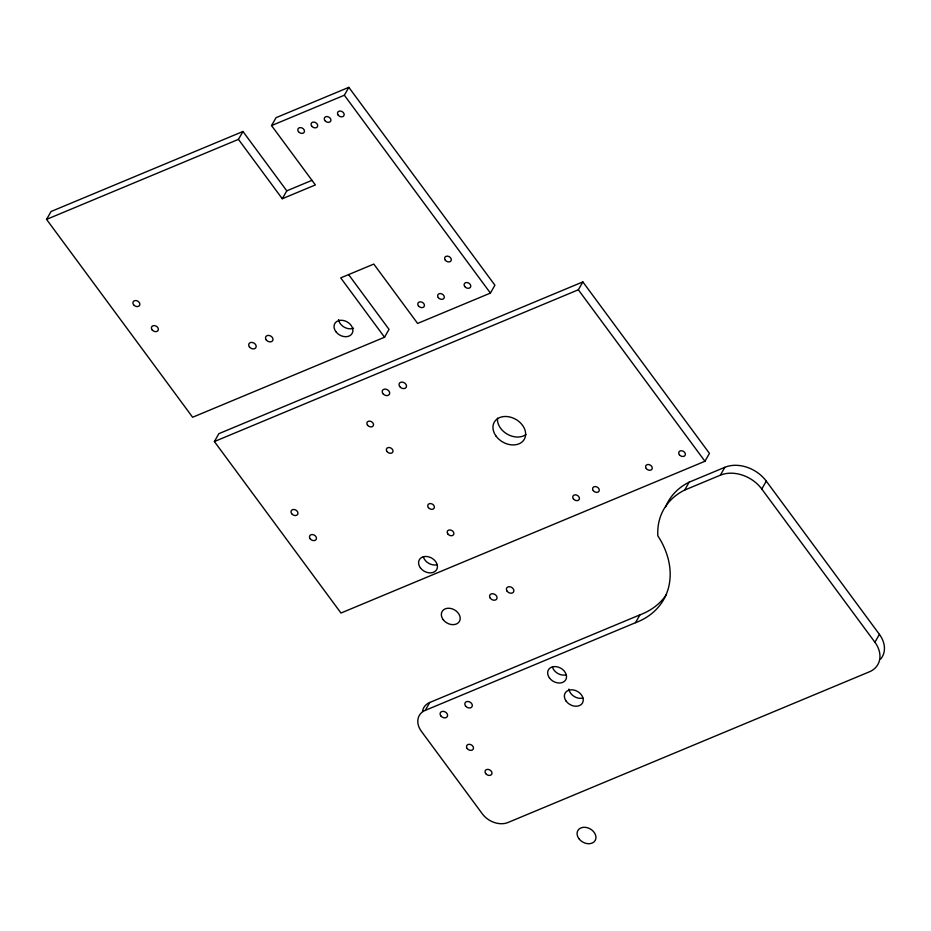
<?xml version="1.0" encoding="UTF-8"?>
<svg xmlns="http://www.w3.org/2000/svg" width="931" height="931" viewBox="0 0 931 931"><rect width="100%" height="100%" fill="white"/><g stroke="black" fill="none" stroke-linecap="round" stroke-linejoin="round"><path stroke-width="1.4" d="M348.648 274.645L389.03 329.353L384.538 337.243L192.624 417.251L46.55 219.39L51.054 211.512L242.956 131.492L286.783 190.843L282.279 198.734L238.452 139.371L242.956 131.492M282.279 198.734L315.365 184.943L271.549 125.58L276.041 117.69L348.834 87.339L494.908 285.2L490.416 293.09L417.623 323.441L373.796 264.078L340.711 277.88L384.538 337.243M271.549 125.58L344.342 95.23L348.834 87.339M214.386 441.55L218.878 433.66L582.841 281.907L709.445 453.385L704.942 461.264L340.979 613.029L214.386 441.55L578.349 289.785L582.841 281.907M665.572 507.058A78.274 59.247 29.7 0 1 689.161 482.177L724.865 467.292A31.305 23.706 29.7 0 1 766.283 481.129L879.399 634.348L874.907 642.239A27.465 20.785 29.7 0 1 869.379 671.821L508.047 822.48A19.411 14.698 29.7 0 1 482.363 813.903L421.359 731.277A19.411 14.698 29.7 0 1 425.269 710.353L429.773 702.474L639.969 614.832A84.023 63.599 29.7 0 0 666.421 594.548M425.269 710.353L635.466 622.711A84.023 63.599 29.7 0 0 657.821 535.767A78.274 59.247 29.7 0 1 684.669 490.067L689.161 482.177M635.466 622.711L639.969 614.832M684.669 490.067L720.361 475.182L724.865 467.292M874.907 642.239L761.779 489.019L766.283 481.129M46.55 219.39L238.452 139.371M286.783 190.843L311.92 180.358M578.349 289.785L704.942 461.264M344.342 95.23L490.416 293.09M353.559 328.189A9.985 7.564 29.7 0 1 338.57 319.554M525.992 434.533A17.282 13.081 29.7 0 1 507.232 434.149A17.282 13.081 29.7 0 1 497.526 418.135M437.081 564.71A9.985 7.564 29.7 0 1 423.326 556.796M422.499 711.156A19.411 14.698 29.7 0 1 429.773 702.474M720.361 475.182A31.305 23.706 29.7 0 1 761.779 489.019M879.399 634.348A27.465 20.785 29.7 0 1 880.703 659.008M566.164 674.847A9.985 7.564 29.7 0 1 552.409 666.922M582.876 698.064A9.985 7.564 29.7 0 1 568.911 689.091M464.755 286.539A3.526 2.665 29.7 0 0 470.492 287.179A3.526 2.665 29.7 0 0 467.071 282.535A3.526 2.665 29.7 0 0 464.755 286.539M335.847 331.657A9.985 7.564 29.7 0 0 352.116 333.473A9.985 7.564 29.7 0 0 342.41 320.334A9.985 7.564 29.7 0 0 335.847 331.657M152.079 329.795A3.689 2.793 29.7 0 0 158.084 330.458A3.689 2.793 29.7 0 0 154.499 325.606A3.689 2.793 29.7 0 0 152.079 329.795M133.575 304.728A3.689 2.793 29.7 0 0 139.58 305.403A3.689 2.793 29.7 0 0 135.996 300.55A3.689 2.793 29.7 0 0 133.575 304.728M249.415 346.914A3.968 3.002 29.7 0 0 255.885 347.624A3.968 3.002 29.7 0 0 252.033 342.41A3.968 3.002 29.7 0 0 249.415 346.914M266.231 339.896A3.968 3.002 29.7 0 0 272.69 340.618A3.968 3.002 29.7 0 0 268.838 335.404A3.968 3.002 29.7 0 0 266.231 339.896M324.919 120.576A3.526 2.665 29.7 0 0 330.656 121.216A3.526 2.665 29.7 0 0 327.235 116.573A3.526 2.665 29.7 0 0 324.919 120.576M338.151 115.06A3.526 2.665 29.7 0 0 343.9 115.7A3.526 2.665 29.7 0 0 340.467 111.057A3.526 2.665 29.7 0 0 338.151 115.06M445.274 260.156A3.526 2.665 29.7 0 0 451.023 260.796A3.526 2.665 29.7 0 0 447.59 256.153A3.526 2.665 29.7 0 0 445.274 260.156M298.444 131.608A3.526 2.665 29.7 0 0 304.193 132.249A3.526 2.665 29.7 0 0 300.771 127.617A3.526 2.665 29.7 0 0 298.444 131.608M311.687 126.092A3.526 2.665 29.7 0 0 317.424 126.732A3.526 2.665 29.7 0 0 314.003 122.101A3.526 2.665 29.7 0 0 311.687 126.092M418.426 305.857A3.526 2.665 29.7 0 0 424.175 306.497A3.526 2.665 29.7 0 0 420.754 301.853A3.526 2.665 29.7 0 0 418.426 305.857M438.28 297.571A3.526 2.665 29.7 0 0 444.029 298.211A3.526 2.665 29.7 0 0 440.607 293.579A3.526 2.665 29.7 0 0 438.28 297.571M428.388 507.581A3.526 2.665 29.7 0 0 434.125 508.221A3.526 2.665 29.7 0 0 430.704 503.578A3.526 2.665 29.7 0 0 428.388 507.581M367.524 425.141A3.526 2.665 29.7 0 0 373.261 425.77A3.526 2.665 29.7 0 0 369.84 421.138A3.526 2.665 29.7 0 0 367.524 425.141M496.13 436.208A17.282 13.081 29.7 0 0 524.269 439.339A17.282 13.081 29.7 0 0 507.488 416.599A17.282 13.081 29.7 0 0 496.13 436.208M420.393 567.84A9.985 7.564 29.7 0 0 436.662 569.644A9.985 7.564 29.7 0 0 426.957 556.517A9.985 7.564 29.7 0 0 420.393 567.84M443.156 619.615A9.985 7.564 29.7 0 0 459.414 621.431A9.985 7.564 29.7 0 0 449.72 608.292A9.985 7.564 29.7 0 0 443.156 619.615M291.671 513.691A3.689 2.793 29.7 0 0 297.676 514.366A3.689 2.793 29.7 0 0 294.091 509.501A3.689 2.793 29.7 0 0 291.671 513.691M679.374 454.735A3.526 2.665 29.7 0 0 685.111 455.375A3.526 2.665 29.7 0 0 681.69 450.744A3.526 2.665 29.7 0 0 679.374 454.735M646.254 468.514A3.526 2.665 29.7 0 0 651.991 469.143A3.526 2.665 29.7 0 0 648.57 464.511A3.526 2.665 29.7 0 0 646.254 468.514M382.92 393.615A3.968 3.002 29.7 0 0 389.391 394.325A3.968 3.002 29.7 0 0 385.527 389.111A3.968 3.002 29.7 0 0 382.92 393.615M399.736 386.598A3.968 3.002 29.7 0 0 406.195 387.319A3.968 3.002 29.7 0 0 402.343 382.106A3.968 3.002 29.7 0 0 399.736 386.598M490.311 598.237A3.968 3.002 29.7 0 0 496.77 598.947A3.968 3.002 29.7 0 0 492.918 593.734A3.968 3.002 29.7 0 0 490.311 598.237M507.116 591.22A3.968 3.002 29.7 0 0 513.575 591.941A3.968 3.002 29.7 0 0 509.723 586.728A3.968 3.002 29.7 0 0 507.116 591.22M310.163 538.758A3.689 2.793 29.7 0 0 316.179 539.421A3.689 2.793 29.7 0 0 312.595 534.569A3.689 2.793 29.7 0 0 310.163 538.758M447.858 533.963A3.526 2.665 29.7 0 0 453.606 534.603A3.526 2.665 29.7 0 0 450.185 529.96A3.526 2.665 29.7 0 0 447.858 533.963M386.993 451.512A3.526 2.665 29.7 0 0 392.742 452.152A3.526 2.665 29.7 0 0 389.309 447.52A3.526 2.665 29.7 0 0 386.993 451.512M573.403 498.865A3.526 2.665 29.7 0 0 579.152 499.505A3.526 2.665 29.7 0 0 575.719 494.861A3.526 2.665 29.7 0 0 573.403 498.865M593.256 490.59A3.526 2.665 29.7 0 0 599.005 491.231A3.526 2.665 29.7 0 0 595.572 486.587A3.526 2.665 29.7 0 0 593.256 490.59M549.476 677.977A9.985 7.564 29.7 0 0 565.745 679.781A9.985 7.564 29.7 0 0 556.04 666.643A9.985 7.564 29.7 0 0 549.476 677.977M566.188 701.194A9.985 7.564 29.7 0 0 582.457 703.01A9.985 7.564 29.7 0 0 572.751 689.871A9.985 7.564 29.7 0 0 566.188 701.194M485.691 773.58A3.689 2.793 29.7 0 0 491.708 774.243A3.689 2.793 29.7 0 0 488.123 769.39A3.689 2.793 29.7 0 0 485.691 773.58M467.187 748.512A3.689 2.793 29.7 0 0 473.204 749.187A3.689 2.793 29.7 0 0 469.62 744.323A3.689 2.793 29.7 0 0 467.187 748.512M465.547 705.989A3.968 3.002 29.7 0 0 472.017 706.699A3.968 3.002 29.7 0 0 468.153 701.485A3.968 3.002 29.7 0 0 465.547 705.989M440.817 715.869A3.968 3.002 29.7 0 0 447.287 716.579A3.968 3.002 29.7 0 0 443.424 711.365A3.968 3.002 29.7 0 0 440.817 715.869M578.907 838.68A9.985 7.564 29.7 0 0 595.177 840.484A9.985 7.564 29.7 0 0 585.483 827.345A9.985 7.564 29.7 0 0 578.907 838.68"/></g></svg>
